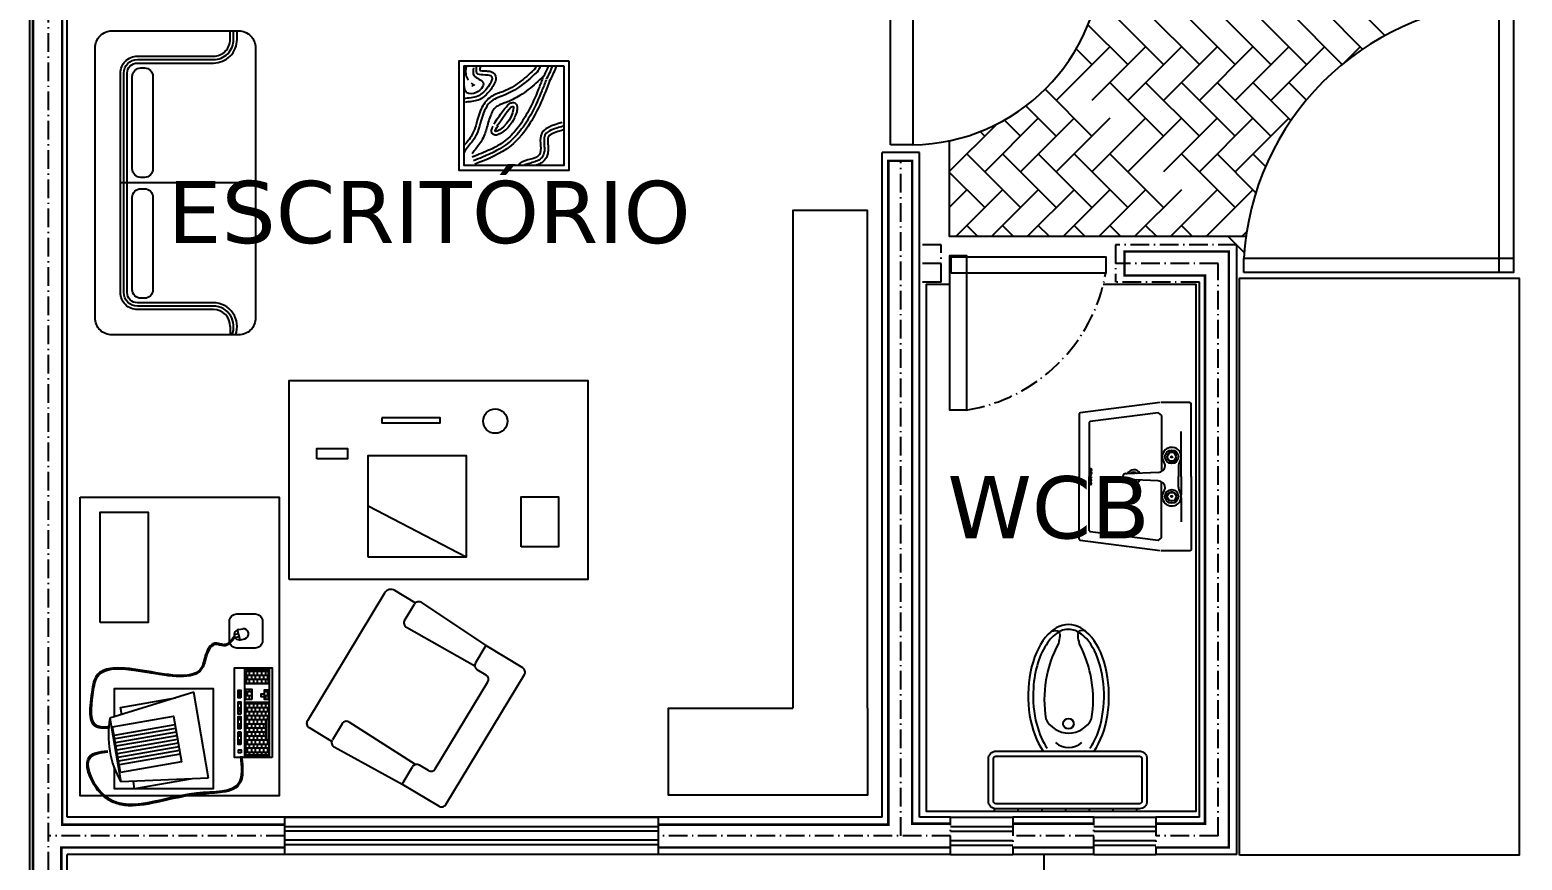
# Model space of a CAD drawing. Extents: x 542 to 1148, y 253 to 753.
# Drawn here: x 912.5 to 1032.5, y 451 to 517.8 of the extents above; entities that cross this region are included whole.
import ezdxf

# ---------------------------------------------------------------- set-up
doc = ezdxf.new("R2010")
doc.units = 0
doc.header["$LTSCALE"] = 0.125
doc.linetypes.add('ACAD_ISO10W100', pattern=[18.5, 12, -3, 0.5, -3])
doc.layers.get('0').update_dxf_attribs({"linetype": 'CONTINUOUS'})
doc.layers.add('EJES', color=2, linetype='CONTINUOUS')
doc.styles.add('TIT3', font='verdana.ttf', dxfattribs={"height": 1})

msp = doc.modelspace()

# ---------------------------------------------------------------- linework, layer by layer
at = {"linetype": 'Continuous'}
for p, q in [((912.54, 350), (912.54, 753)), ((915.54, 454.5), (915.54, 530)), ((1003.64, 514.97), (999.33, 519.28)), ((1006.52, 514.97), (1002.2, 519.28)), ((1009.39, 514.97), (1005.08, 519.28)), ((1012.26, 514.97), (1007.95, 519.28)), ((1015.14, 514.97), (1010.83, 519.28)), ((1018, 514.98), (1013.7, 519.28)), ((1019.64, 516.22), (1016.57, 519.28)), ((1021.43, 517.3), (1019.45, 519.28)), ((1000.77, 514.97), (997.57, 518.17)), ((999.33, 516.41), (995.02, 512.1)), ((997.89, 514.97), (996.63, 516.24)), ((1002.2, 516.41), (997.89, 512.1)), ((1005.08, 516.41), (1000.77, 512.1)), ((1007.95, 516.41), (1003.64, 512.1)), ((1010.83, 516.41), (1006.52, 512.1)), ((1013.7, 516.41), (1009.39, 512.1)), ((1016.57, 516.41), (1012.26, 512.1)), ((1019.45, 516.41), (1018.13, 515.09)), ((1003.64, 509.23), (999.33, 513.54)), ((1006.52, 509.23), (1002.2, 513.54)), ((1009.39, 509.23), (1005.08, 513.54)), ((1012.26, 509.23), (1007.95, 513.54)), ((1013.88, 510.48), (1010.83, 513.54)), ((1015.12, 512.12), (1013.7, 513.54)), ((997.89, 509.23), (994.13, 512.99)), ((995.02, 509.23), (992.59, 511.65)), ((990.22, 510.17), (986.42, 506.37)), ((993.58, 510.66), (989.27, 506.35)), ((992.15, 509.23), (990.86, 510.51)), ((996.46, 510.66), (992.15, 506.35)), ((999.33, 510.66), (995.02, 506.35)), ((1002.2, 510.66), (997.89, 506.35)), ((1005.08, 510.66), (1000.77, 506.35)), ((1007.95, 510.66), (1003.64, 506.35)), ((1010.83, 510.66), (1006.52, 506.35)), ((1013.7, 510.66), (1009.39, 506.35)), ((989.27, 509.23), (988.91, 509.59)), ((981.04, 454.5), (981.04, 507.9)), ((984.04, 454.5), (984.04, 507.9)), ((992.15, 503.48), (987.84, 507.79)), ((995.02, 503.48), (990.71, 507.79)), ((997.89, 503.48), (993.58, 507.79)), ((1000.77, 503.48), (996.46, 507.79)), ((1003.64, 503.48), (999.33, 507.79)), ((1009.39, 503.48), (1005.08, 507.79)), ((1011.06, 504.68), (1007.95, 507.79)), ((1011.84, 506.78), (1010.83, 507.79)), ((989.27, 503.48), (986.42, 506.34)), ((930.68, 505.47), (919.82, 505.47)), ((987.84, 504.92), (986.42, 503.49)), ((990.71, 504.92), (986.97, 501.18)), ((993.58, 504.92), (989.85, 501.18)), ((996.46, 504.92), (992.72, 501.18)), ((999.33, 504.92), (995.6, 501.18)), ((1002.2, 504.92), (998.47, 501.18)), ((1005.08, 504.92), (1001.34, 501.18)), ((1007.95, 504.92), (1004.22, 501.18)), ((1010.83, 504.92), (1007.09, 501.18)), ((988.7, 501.18), (987.84, 502.04)), ((991.57, 501.18), (990.71, 502.04)), ((994.45, 501.18), (993.58, 502.04)), ((997.32, 501.18), (996.46, 502.04)), ((1000.19, 501.18), (999.33, 502.04)), ((1003.07, 501.18), (1002.2, 502.04)), ((1005.94, 501.18), (1005.08, 502.04)), ((1010.32, 501.54), (1009.96, 501.18)), ((1010.13, 499.87), (1008.81, 501.18)), ((1009.54, 451.5), (1009.54, 500.5)), ((1006.54, 454.5), (1006.54, 497.5)), ((928.64, 493.93), (928.64, 493.25)), ((1003.22, 487), (1003.49, 486.78)), ((1004.27, 483.45), (1004.33, 483.45)), ((1004.3, 483.43), (1004.3, 483.47)), ((1003.22, 482.2), (1000.71, 482.09)), ((1004.84, 482.71), (1004.84, 481.86)), ((1003.22, 481.52), (1000.71, 481.63)), ((1004.84, 481.01), (1004.84, 481.86)), ((1004.27, 480.27), (1004.33, 480.27)), ((1004.3, 480.29), (1004.3, 480.24)), ((947.59, 475.4), (939.73, 479.48)), ((1003.22, 476.72), (1003.49, 476.94)), ((942.66, 470.31), (943.45, 471.62)), ((944.02, 471.74), (949.19, 468.28)), ((928.96, 469.17), (929.31, 469.26)), ((929.03, 468.94), (929.36, 469.02)), ((929.43, 468.75), (929.23, 469.55)), ((929.31, 469.57), (929.66, 469.63)), ((948.31, 466.62), (942.8, 469.75)), ((929.48, 468.76), (929.82, 468.84)), ((949.19, 468.28), (948.36, 466.9)), ((931.69, 466.21), (929.94, 466.21)), ((931.69, 465.88), (929.94, 465.88)), ((931.69, 465.56), (929.94, 465.56)), ((930.01, 466.25), (930.01, 466.21)), ((930.01, 465.88), (930.01, 465.56)), ((930.17, 466.21), (930.17, 465.88)), ((930.17, 465.56), (930.17, 465.23)), ((930.34, 466.25), (930.34, 466.21)), ((930.34, 465.88), (930.34, 465.56)), ((930.5, 466.21), (930.5, 465.88)), ((930.5, 465.56), (930.5, 465.23)), ((930.66, 466.25), (930.66, 466.21)), ((930.66, 465.88), (930.66, 465.56)), ((930.82, 466.21), (930.82, 465.88)), ((930.82, 465.56), (930.82, 465.23)), ((930.99, 466.25), (930.99, 466.21)), ((930.99, 465.88), (930.99, 465.56)), ((931.15, 466.21), (931.15, 465.88)), ((931.15, 465.56), (931.15, 465.23)), ((931.31, 466.25), (931.31, 466.21)), ((931.31, 465.88), (931.31, 465.56)), ((931.48, 466.21), (931.48, 465.88)), ((931.48, 465.56), (931.48, 465.23)), ((931.64, 466.25), (931.64, 466.21)), ((931.64, 465.88), (931.64, 465.56)), ((945.12, 458.38), (949.35, 465.36)), ((949.22, 465.91), (948.49, 466.35)), ((925.71, 464.53), (918.97, 462.44)), ((929.5, 464.58), (929.28, 464.58)), ((929.5, 464.26), (929.28, 464.26)), ((929.36, 464.58), (929.36, 464.26)), ((930.38, 464.58), (929.89, 464.58)), ((930.38, 464.26), (929.89, 464.26)), ((931.69, 465.23), (929.94, 465.23)), ((930.01, 465.23), (930.01, 465.2)), ((930.01, 464.58), (930.01, 464.26)), ((930.17, 464.77), (930.17, 464.58)), ((930.17, 464.26), (930.17, 463.96)), ((930.34, 465.23), (930.34, 465.2)), ((930.34, 464.58), (930.34, 464.26)), ((930.66, 465.23), (930.66, 465.2)), ((930.99, 465.23), (930.99, 465.2)), ((931.31, 465.23), (931.31, 465.2)), ((931.69, 464.58), (931.4, 464.58)), ((931.69, 464.26), (931.4, 464.26)), ((931.48, 464.72), (931.48, 464.58)), ((931.48, 464.26), (931.48, 463.94)), ((931.64, 465.23), (931.64, 465.2)), ((931.64, 464.58), (931.64, 464.26)), ((929.5, 463.61), (929.28, 463.61)), ((929.5, 463.28), (929.28, 463.28)), ((929.5, 462.96), (929.28, 462.96)), ((929.36, 463.77), (929.36, 463.61)), ((929.36, 463.28), (929.36, 462.96)), ((931.74, 463.61), (929.91, 463.61)), ((931.74, 463.28), (929.91, 463.28)), ((931.74, 462.96), (929.91, 462.96)), ((930.01, 463.75), (930.01, 463.61)), ((930.01, 463.28), (930.01, 462.96)), ((930.17, 463.61), (930.17, 463.28)), ((930.17, 462.96), (930.17, 462.63)), ((930.34, 463.75), (930.34, 463.61)), ((930.34, 463.28), (930.34, 462.96)), ((930.5, 463.61), (930.5, 463.28)), ((930.5, 462.96), (930.5, 462.63)), ((930.66, 463.75), (930.66, 463.61)), ((930.66, 463.28), (930.66, 462.96)), ((930.82, 463.61), (930.82, 463.28)), ((930.82, 462.96), (930.82, 462.63)), ((930.99, 463.75), (930.99, 463.61)), ((930.99, 463.28), (930.99, 462.96)), ((931.15, 463.61), (931.15, 463.28)), ((931.15, 462.96), (931.15, 462.63)), ((931.31, 463.75), (931.31, 463.61)), ((931.31, 463.28), (931.31, 462.96)), ((931.48, 463.61), (931.48, 463.28)), ((931.48, 462.96), (931.48, 462.63)), ((931.64, 463.75), (931.64, 463.61)), ((931.64, 463.28), (931.64, 462.96)), ((924.2, 461.92), (919.31, 461.07)), ((929.5, 462.31), (929.28, 462.31)), ((929.5, 461.98), (929.28, 461.98)), ((929.36, 462.58), (929.36, 462.31)), ((929.36, 461.98), (929.36, 461.66)), ((931.74, 462.63), (929.91, 462.63)), ((931.52, 462.31), (929.91, 462.31)), ((931.52, 461.98), (929.91, 461.98)), ((930.01, 462.63), (930.01, 462.31)), ((930.01, 461.98), (930.01, 461.66)), ((930.17, 462.31), (930.17, 461.98)), ((930.34, 462.63), (930.34, 462.31)), ((930.34, 461.98), (930.34, 461.66)), ((930.5, 462.31), (930.5, 461.98)), ((930.66, 462.63), (930.66, 462.31)), ((930.66, 461.98), (930.66, 461.66)), ((930.82, 462.31), (930.82, 461.98)), ((930.99, 462.63), (930.99, 462.31)), ((930.99, 461.98), (930.99, 461.66)), ((931.15, 462.31), (931.15, 461.98)), ((931.31, 462.63), (931.31, 462.31)), ((931.31, 461.98), (931.31, 461.66)), ((931.48, 462.31), (931.48, 461.98)), ((931.64, 462.63), (931.64, 462.36)), ((931.74, 462.31), (931.69, 462.31)), ((931.74, 461.98), (931.69, 461.98)), ((937.64, 462.01), (936.85, 460.7)), ((943.52, 458.72), (938.2, 462.14)), ((924.25, 461.63), (919.36, 460.78)), ((924.3, 461.33), (919.41, 460.48)), ((924.36, 461.04), (919.46, 460.19)), ((924.41, 460.74), (919.51, 459.89)), ((929.5, 461.66), (929.28, 461.66)), ((929.5, 461.33), (929.28, 461.33)), ((929.5, 461.01), (929.28, 461.01)), ((929.5, 460.68), (929.28, 460.68)), ((929.36, 461.33), (929.36, 461.01)), ((929.36, 460.68), (929.36, 460.35)), ((931.52, 461.66), (929.91, 461.66)), ((931.52, 461.33), (929.91, 461.33)), ((931.52, 461.01), (929.91, 461.01)), ((931.74, 460.68), (929.91, 460.68)), ((930.01, 461.33), (930.01, 461.01)), ((930.01, 460.68), (930.01, 460.35)), ((930.17, 461.66), (930.17, 461.33)), ((930.17, 461.01), (930.17, 460.68)), ((930.34, 461.33), (930.34, 461.01)), ((930.34, 460.68), (930.34, 460.35)), ((930.5, 461.66), (930.5, 461.33)), ((930.5, 461.01), (930.5, 460.68)), ((930.66, 461.33), (930.66, 461.01)), ((930.66, 460.68), (930.66, 460.35)), ((930.82, 461.66), (930.82, 461.33)), ((930.82, 461.01), (930.82, 460.68)), ((930.99, 461.33), (930.99, 461.01)), ((930.99, 460.68), (930.99, 460.35)), ((931.15, 461.66), (931.15, 461.33)), ((931.15, 461.01), (931.15, 460.68)), ((931.31, 461.33), (931.31, 461.01)), ((931.31, 460.68), (931.31, 460.35)), ((931.48, 461.66), (931.48, 461.33)), ((931.48, 461.01), (931.48, 460.68)), ((931.64, 460.68), (931.64, 460.35)), ((931.74, 461.66), (931.69, 461.66)), ((931.74, 461.33), (931.69, 461.33)), ((931.74, 461.01), (931.69, 461.01)), ((924.46, 460.44), (919.56, 459.59)), ((924.51, 460.15), (919.61, 459.3)), ((924.56, 459.85), (919.67, 459)), ((924.61, 459.56), (919.72, 458.71)), ((929.5, 460.35), (929.28, 460.35)), ((931.74, 460.35), (929.91, 460.35)), ((931.74, 460.03), (929.91, 460.03)), ((931.74, 459.7), (929.91, 459.7)), ((930.01, 460.03), (930.01, 459.7)), ((930.17, 460.35), (930.17, 460.03)), ((930.17, 459.7), (930.17, 459.47)), ((930.34, 460.03), (930.34, 459.7)), ((930.5, 460.35), (930.5, 460.03)), ((930.5, 459.7), (930.5, 459.47)), ((930.66, 460.03), (930.66, 459.7)), ((930.82, 460.35), (930.82, 460.03)), ((930.82, 459.7), (930.82, 459.47)), ((930.99, 460.03), (930.99, 459.7)), ((931.15, 460.35), (931.15, 460.03)), ((931.15, 459.7), (931.15, 459.47)), ((931.31, 460.03), (931.31, 459.7)), ((931.48, 460.35), (931.48, 460.03)), ((931.48, 459.7), (931.48, 459.47)), ((931.64, 460.03), (931.64, 459.7)), ((937, 460.14), (942.46, 457.16)), ((993.88, 459.8), (993.88, 459.94)), ((942.46, 457.16), (943.3, 458.54)), ((944.57, 458.24), (943.85, 458.68)), ((926.91, 457.63), (919.86, 457.33)), ((981.04, 454.5), (915.54, 454.5)), ((986.53, 454.5), (984.04, 454.5)), ((986.53, 454.5), (991.53, 454.5)), ((990.07, 454.98), (990.07, 455.19)), ((998.03, 454.5), (991.53, 454.5)), ((991.97, 454.98), (991.97, 455.18)), ((993.88, 454.98), (993.88, 455.18)), ((995.78, 454.98), (995.78, 455.18)), ((997.69, 454.98), (997.69, 455.18)), ((998.03, 454.5), (1003.03, 454.5)), ((999.59, 454.98), (999.59, 455.18)), ((1001.5, 454.98), (1001.5, 455.18)), ((1006.54, 454.5), (1003.03, 454.5)), ((963.04, 453.73), (933.04, 453.73)), ((963.04, 453.37), (933.04, 453.37)), ((986.53, 453.75), (991.53, 453.75)), ((986.53, 453.38), (991.53, 453.38)), ((998.03, 453.75), (1003.03, 453.75)), ((998.03, 453.38), (1003.03, 453.38)), ((963.04, 452.64), (933.04, 452.64)), ((963.04, 452.27), (933.04, 452.27)), ((986.53, 452.63), (991.53, 452.63)), ((986.53, 452.25), (991.53, 452.25)), ((998.03, 452.63), (1003.03, 452.63)), ((998.03, 452.25), (1003.03, 452.25)), ((915.54, 353), (915.54, 451.5)), ((986.53, 451.5), (915.54, 451.5)), ((986.53, 451.5), (991.53, 451.5)), ((998.03, 451.5), (991.53, 451.5)), ((994.04, 431.5), (994.04, 451.5)), ((998.03, 451.5), (1003.03, 451.5)), ((1009.54, 451.5), (1003.03, 451.5))]:
    msp.add_line(p, q, dxfattribs=at)
at = {"linetype": 'ACAD_ISO10W100'}
for p, q in [((914.04, 351.5), (914.04, 751.5)), ((982.54, 453), (982.54, 507.24)), ((985.78, 500.5), (984.04, 500.5)), ((1009.54, 500.5), (999.78, 500.5)), ((985.78, 499), (984.04, 499)), ((1008.04, 499), (999.78, 499)), ((1008.04, 453), (1008.04, 499)), ((985.78, 497.5), (984.04, 497.5)), ((1006.54, 497.5), (999.78, 497.5)), ((933.04, 453), (914.04, 453)), ((986.53, 453), (963.04, 453)), ((998.03, 453), (991.53, 453)), ((1008.04, 453), (1003.03, 453)), ((986.53, 451.5), (915.54, 451.5)), ((998.03, 451.5), (991.53, 451.5)), ((1009.54, 451.5), (1003.03, 451.5))]:
    msp.add_line(p, q, dxfattribs=at)
at = {"linetype": 'Continuous', "const_width": 0.2}
for points in [[(1115.18, 361.31), (1115.18, 350.29), (912.8, 350.29), (912.8, 752.51), (1114.97, 752.51), (1114.97, 609.89)], [(915.04, 578.45), (915.04, 532.53), (983.45, 532.53), (983.45, 526.56), (981.63, 526.56), (981.63, 530.51), (915.14, 530.51), (915.14, 528.89), (915.14, 453.9), (933.04, 453.9)], [(963.04, 453.9), (981.53, 453.9), (981.53, 507.24), (983.45, 507.24), (983.45, 453.98), (986.53, 453.98)], [(1003.03, 453.98), (1006.98, 453.98), (1006.98, 498.02), (1000.5, 498.02), (1000.5, 499.95), (1008.89, 499.95), (1008.89, 452.06), (1003.03, 452.06)], [(991.53, 453.98), (998.03, 453.98)], [(933.04, 452.06), (915.07, 452.06), (915.07, 352.58), (1113, 352.58), (1113, 361.19), (1115.02, 361.19)], [(986.53, 452.06), (963.04, 452.06)], [(998.03, 452.06), (991.53, 452.06)]]:
    msp.add_lwpolyline(points, dxfattribs=at)
at = {"linetype": 'Continuous'}
for points in [[(981.71, 508.52), (981.71, 525.47), (983.49, 525.47), (983.49, 508.52)], [(1030.62, 519.94), (1031.76, 519.94), (1031.76, 498.27), (1030.62, 498.27)], [(955.85, 515.27), (955.85, 506.47), (947.05, 506.47), (947.05, 515.27)], [(955.45, 514.87), (955.45, 506.87), (947.45, 506.87), (947.45, 514.87)], [(987.8, 487.21), (986.48, 487.21), (986.48, 499.62), (987.8, 499.62)], [(986.59, 498.22), (986.59, 499.53), (999, 499.53), (999, 498.22)], [(1010.09, 498.27), (1010.09, 499.41), (1031.76, 499.41), (1031.76, 498.27)], [(1009.74, 451.45), (1009.74, 497.82), (1032.21, 497.82), (1032.21, 451.45)], [(933.39, 473.6), (933.39, 489.6), (957.39, 489.6), (957.39, 473.6)], [(940.83, 486.59), (940.83, 486.18), (945.52, 486.18), (945.52, 486.59)], [(935.59, 483.28), (935.59, 484.11), (938.07, 484.11), (938.07, 483.28)], [(939.73, 475.4), (939.73, 483.55), (947.59, 483.55), (947.59, 475.4)], [(1004.69, 483.45), (1004.64, 483.65), (1004.49, 483.79), (1004.3, 483.84), (1004.11, 483.79), (1003.96, 483.65), (1003.91, 483.45), (1003.96, 483.26), (1004.11, 483.11), (1004.3, 483.06), (1004.49, 483.11), (1004.64, 483.26)], [(1004.68, 483.46), (1004.49, 483.79), (1004.11, 483.79), (1003.92, 483.46), (1004.11, 483.13), (1004.49, 483.13)], [(916.58, 480.21), (932.58, 480.21), (932.58, 456.21), (916.58, 456.21)], [(952.01, 476.23), (952.01, 480.23), (955.01, 480.23), (955.01, 476.23)], [(1004.69, 480.27), (1004.64, 480.07), (1004.49, 479.93), (1004.3, 479.88), (1004.11, 479.93), (1003.96, 480.07), (1003.91, 480.27), (1003.96, 480.46), (1004.11, 480.6), (1004.3, 480.66), (1004.49, 480.6), (1004.64, 480.46)], [(1004.68, 480.26), (1004.49, 479.92), (1004.11, 479.92), (1003.92, 480.26), (1004.11, 480.59), (1004.49, 480.59)], [(918.19, 470.13), (918.19, 479), (922.06, 479), (922.06, 470.13)], [(932, 459.3), (928.99, 459.3), (928.99, 466.49), (932, 466.49)], [(931.8, 466.39), (929.8, 466.39), (929.8, 459.39), (931.8, 459.39)], [(931.69, 465.2), (929.94, 465.2), (929.94, 466.25), (931.69, 466.25)], [(929.5, 464.09), (929.28, 464.09), (929.28, 464.69), (929.5, 464.69)], [(930.38, 463.96), (929.89, 463.96), (929.89, 464.77), (930.38, 464.77)], [(931.37, 464.18), (931.13, 464.18), (931.13, 464.4), (931.37, 464.4)], [(931.69, 463.94), (931.4, 463.94), (931.4, 464.72), (931.69, 464.72)], [(929.5, 462.77), (929.28, 462.77), (929.28, 463.77), (929.5, 463.77)], [(931.74, 459.47), (929.91, 459.47), (929.91, 463.75), (931.74, 463.75)], [(919.83, 458.09), (919.19, 461.76), (924.08, 462.62), (924.72, 458.94)], [(929.5, 461.59), (929.28, 461.59), (929.28, 462.58), (929.5, 462.58)], [(931.69, 460.69), (931.52, 460.69), (931.52, 462.36), (931.69, 462.36)], [(929.5, 460.35), (929.28, 460.35), (929.28, 461.34), (929.5, 461.34)], [(929.53, 459.67), (929.31, 459.67), (929.31, 459.91), (929.53, 459.91)], [(933.04, 451.5), (933.04, 454.5), (963.04, 454.5), (963.04, 451.5)]]:
    msp.add_lwpolyline(points, close=True, dxfattribs=at)
for points in [[(929.32, 493.25), (919.14, 493.25, -0.414214), (917.79, 494.61), (917.79, 516.32, -0.414214), (919.14, 517.68), (929.32, 517.68, -0.414214), (930.68, 516.32), (930.68, 494.61, -0.414214)], [(922.43, 514.02), (922.43, 506.59, -0.414214), (921.75, 505.91), (921.45, 505.91, -0.414214), (920.77, 506.59), (920.77, 514.02, -0.414214), (921.45, 514.7), (921.75, 514.7, -0.414214)], [(922.43, 504.31), (922.43, 496.88, -0.414214), (921.75, 496.2), (921.45, 496.2, -0.414214), (920.77, 496.88), (920.77, 504.31, -0.414214), (921.45, 504.99), (921.75, 504.99, -0.414214)], [(928.58, 468.69), (928.58, 470.23, -0.414214), (929.18, 470.83), (930.64, 470.83, -0.414214), (931.24, 470.23), (931.24, 468.69, -0.414214), (930.64, 468.09), (929.18, 468.09, -0.414214)], [(1002.31, 459.2), (1002.31, 455.78, -0.414214), (1001.71, 455.18), (990.17, 455.18, -0.414214), (989.57, 455.78), (989.57, 459.2, -0.414214), (990.17, 459.8), (1001.71, 459.8, -0.414214)], [(1001.91, 459.2), (1001.91, 455.78, -0.414214), (1001.71, 455.58), (990.17, 455.58, -0.414214), (989.97, 455.78), (989.97, 459.2, -0.414214), (990.17, 459.4), (1001.71, 459.4, -0.414214)]]:
    msp.add_lwpolyline(points, format="xyb", close=True, dxfattribs=at)
for points in [[(927.29, 495.29), (921.18, 495.29, -0.414214), (919.82, 496.65), (919.82, 514.29, -0.414214), (921.18, 515.65), (927.29, 515.65, 0.414214), (928.64, 517), (928.64, 517.68)], [(927.29, 495.56), (921.18, 495.56, -0.414214), (920.09, 496.65), (920.09, 514.29, -0.414214), (921.18, 515.37), (927.29, 515.37, 0.414214), (928.91, 517), (928.91, 517.68)], [(927.29, 495.83), (921.18, 495.83, -0.414214), (920.36, 496.65), (920.36, 514.29, -0.414214), (921.18, 515.1), (927.29, 515.1, 0.414214), (929.19, 517), (929.19, 517.68)], [(943.51, 471.72), (941.88, 472.71, 0.414214), (941.05, 472.51), (934.84, 462.24, 0.414214), (934.98, 461.69), (936.78, 460.6)], [(942.46, 457.16), (945.42, 455.37, 0.414214), (945.96, 455.51), (952.28, 465.95, 0.414214), (952.15, 466.5), (949.19, 468.28)]]:
    msp.add_lwpolyline(points, format="xyb", dxfattribs=at)
for points in [[(986.42, 508.84), (986.42, 501.18), (1010.27, 501.18)], [(984.04, 507.9), (981.04, 507.9)], [(979.85, 463.26), (979.85, 503.26), (973.85, 503.26), (973.85, 463.26)], [(986.48, 497.31), (984.57, 497.31), (984.57, 454.98), (1006.26, 454.98), (1006.26, 497.31), (998.8, 497.31)], [(1003.38, 487.83), (996.95, 487), (996.86, 486.89), (996.86, 481.86)], [(1003.22, 487), (997.75, 486.29), (997.66, 486.18), (997.66, 481.86)], [(1005.86, 481.86), (1005.86, 487.73), (1005.76, 487.83), (1003.44, 487.83)], [(1003.49, 486.78), (1003.49, 482.27)], [(1005.06, 483.57), (1005.06, 485.49)], [(1005.06, 481.86), (1005.06, 483.33)], [(1003.38, 475.89), (996.95, 476.72), (996.86, 476.83), (996.86, 481.86)], [(1003.22, 476.72), (997.75, 477.42), (997.66, 477.54), (997.66, 481.86)], [(1005.86, 481.86), (1005.86, 475.99), (1005.76, 475.89), (1003.44, 475.89)], [(1003.49, 476.94), (1003.49, 481.44)], [(1005.06, 481.86), (1005.06, 480.39)], [(1005.06, 480.15), (1005.06, 478.23)], [(919.31, 458.51), (919.31, 456.81), (927.31, 456.81), (927.31, 464.81), (919.31, 464.81), (919.31, 462.55)], [(926.91, 457.63), (925.71, 464.53)], [(919.93, 462.74), (919.83, 463.31), (924.25, 464.08)], [(979.85, 463.26), (979.85, 456.26), (963.85, 456.26), (963.85, 463.26), (973.85, 463.26)], [(918.97, 462.44), (919.86, 457.33)], [(925.58, 457.58), (920.96, 456.78), (920.86, 457.37)]]:
    msp.add_lwpolyline(points, dxfattribs=at)
at = {"linetype": 'ACAD_ISO10W100'}
for points in [[(985.78, 497.5), (985.78, 500.5)], [(999.78, 500.5), (999.78, 497.5)], [(986.53, 451.5), (986.53, 454.5)], [(991.53, 454.5), (991.53, 451.5)], [(998.03, 451.5), (998.03, 454.5)], [(1003.03, 454.5), (1003.03, 451.5)]]:
    msp.add_lwpolyline(points, dxfattribs=at)
at = {"linetype": 'Continuous'}
for centre, radius in [((949.94, 486.32), 0.977), ((1004.3, 483.45), 0.545), ((1004.3, 483.45), 0.0576), ((1004.3, 480.27), 0.545), ((1004.3, 480.27), 0.0576), ((996, 462.01), 0.425)]:
    msp.add_circle(centre, radius, dxfattribs=at)
for centre, radius, start, end in [((983.27, 523.94), 15.42, 270.8252, 359.4842), ((1031.89, 498.14), 21.83, 93.321, 176.679), ((927.29, 493.93), 1.9, 339.0752, 90), ((927.29, 493.93), 1.63, 335.3757, 90), ((927.29, 493.93), 1.36, 0, 90), ((1004.3, 483.45), 0.764, 326.9649, 215.6621), ((1000.61, 481.86), 0.242, 66.4685, 181.3176), ((1001.26, 481.86), 0.558, 29.6654, 155.3813), ((1001.26, 481.86), 0.358, 47.8374, 137.2093), ((1003.19, 482.8), 0.6, 272.5234, 353.3), ((1003.19, 482.66), 0.6, 6.7, 35.6621), ((1005.44, 482.71), 0.6, 146.9649, 180), ((1000.61, 481.85), 0.242, 178.6824, 293.5315), ((1001.26, 481.86), 0.558, 203.9021, 331.0511), ((1001.26, 481.86), 0.358, 221.3902, 313.5631), ((1003.19, 480.92), 0.6, 6.7, 87.4766), ((1003.19, 481.06), 0.6, 324.3379, 353.3), ((1005.44, 481.01), 0.6, 180, 213.0351), ((1004.3, 480.27), 0.764, 144.3379, 33.0351), ((943.8, 471.41), 0.4, 56.241, 148.8205), ((943, 470.1), 0.4, 148.8205, 240.3813), ((929.38, 469.16), 0.415, 99.0044, 283.6432), ((929.72, 469.23), 0.401, 283.6432, 99.0044), ((1003.54, 463.95), 9.48, 151.7129, 189.4727), ((988.51, 463.95), 9.48, 350.5273, 28.2871), ((948.7, 466.69), 0.4, 148.8205, 238.8205), ((949.01, 465.57), 0.4, 328.8205, 58.8205), ((926.5, 461.12), 7.65, 170.0147, 209.69), ((937.98, 461.8), 0.4, 57.2596, 148.8205), ((996.02, 463.32), 2.06, 206.8636, 333.1364), ((937.19, 460.49), 0.4, 148.8205, 241.3999), ((996.01, 461.72), 1.62, 229.0424, 310.9576), ((943.64, 458.34), 0.4, 58.8205, 148.8205), ((944.78, 458.58), 0.4, 238.8205, 328.8205)]:
    msp.add_arc(centre, radius, start, end, dxfattribs=at)
at = {"linetype": 'ACAD_ISO10W100'}
msp.add_arc((985.69, 500.56), 13.51, 278.9562, 350.0228, dxfattribs=at)
at = {"linetype": 'Continuous'}
for centre in [(997.8, 482.41), (997.8, 482.14)]:
    msp.add_ellipse(centre, major_axis=(0, -0.102), ratio=0.50001, dxfattribs=at)
for centre, major_axis, ratio, start_param, end_param in [((997.8, 481.86), (0, -0.102), 0.50001, 1.582131, 4.701054), ((996.01, 464.25), (0, 5.73), 0.567061, 3.823092, 8.743278)]:
    msp.add_ellipse(centre, major_axis=major_axis, ratio=ratio, start_param=start_param, end_param=end_param, dxfattribs=at)
at = {"linetype": 'Continuous', "extrusion": (0, 0, -1)}
msp.add_ellipse((997.8, 481.86), major_axis=(0, 0.102), ratio=0.50001, start_param=1.582131, end_param=4.701054, dxfattribs=at)
for centre in [(997.8, 481.58), (997.8, 481.31)]:
    msp.add_ellipse(centre, major_axis=(0, 0.102), ratio=0.50001, dxfattribs=at)
at = {"linetype": 'Continuous'}
for points, knots in [([(948.44, 514.86), (948.4, 514.65), (948.27, 513.98), (950.38, 514.5), (948.86, 512.34), (948.11, 512.32), (947.52, 512.24), (947.45, 512.22)], [0, 0, 0, 0, 0.54612, 1.701678, 3.401399, 4.561535, 4.751354, 4.751354, 4.751354, 4.751354]), ([(953.18, 514.67), (952.99, 514.5), (952.8, 514.32), (952.23, 513.81), (951.84, 513.5), (951.22, 513.1), (951, 512.98), (950.63, 512.82), (950.49, 512.77), (950.19, 512.67), (950.04, 512.61), (949.75, 512.48), (949.62, 512.4), (949.34, 512.2), (949.21, 512.05), (948.98, 511.74), (948.89, 511.58), (948.7, 511.18), (948.62, 510.95), (948.46, 510.41), (948.4, 510.13), (948.2, 509.57), (948.07, 509.29), (947.75, 508.85), (947.65, 508.73), (947.51, 508.56), (947.48, 508.52), (947.45, 508.47)], [0, 0, 0, 0, 0.76491, 0.76491, 2.29473, 2.29473, 3.098659, 3.098659, 3.562828, 3.562828, 4.026997, 4.026997, 4.419351, 4.419351, 4.913225, 4.913225, 5.407099, 5.407099, 6.074831, 6.074831, 7.084592, 7.084592, 8.094352, 8.094352, 8.449872, 8.449872, 8.55953, 8.55953, 8.55953, 8.55953]), ([(948.7, 514.5), (948.73, 514.49), (948.78, 514.48), (948.92, 514.47), (949, 514.47), (949.18, 514.46), (949.28, 514.46), (949.47, 514.44), (949.55, 514.43), (949.71, 514.37), (949.78, 514.33), (949.9, 514.2), (949.94, 514.13), (949.98, 513.98), (949.99, 513.91), (949.98, 513.78), (949.97, 513.71), (949.91, 513.5), (949.83, 513.35), (949.66, 513.07), (949.55, 512.92), (949.28, 512.62), (949.12, 512.46), (948.78, 512.21), (948.61, 512.13), (948.27, 512.04), (948.11, 512.01), (947.87, 511.98), (947.8, 511.98), (947.67, 511.96), (947.6, 511.95), (947.56, 511.94), (947.56, 511.94), (947.55, 511.93)], [0.786614, 0.786614, 0.786614, 0.786614, 0.998466, 0.998466, 1.210319, 1.210319, 1.449707, 1.449707, 1.639337, 1.639337, 1.786974, 1.786974, 1.934611, 1.934611, 2.082247, 2.082247, 2.229884, 2.229884, 2.586152, 2.586152, 2.942421, 2.942421, 3.419511, 3.419511, 3.896601, 3.896601, 4.373691, 4.373691, 4.547869, 4.547869, 4.712731, 4.712731, 4.751354, 4.751354, 4.751354, 4.751354]), ([(947.59, 514.78), (947.57, 514.68), (947.56, 514.55), (947.56, 514.3), (947.57, 514.18), (947.63, 513.97), (947.66, 513.9), (947.72, 513.79), (947.74, 513.76), (947.76, 513.74)], [0, 0, 0, 0, 0.2790269, 0.2790269, 0.4744966, 0.4744966, 0.5829652, 0.5829652, 0.6239952, 0.6239952, 0.6239952, 0.6239952]), ([(948.74, 514.81), (948.72, 514.71), (948.7, 514.61), (948.69, 514.53), (948.69, 514.51), (948.7, 514.5)], [0, 0, 0, 0, 0.2544649, 0.2544649, 0.3412333, 0.3412333, 0.3412333, 0.3412333]), ([(953.14, 514.64), (953.17, 514.69), (953.19, 514.74), (953.23, 514.82), (953.24, 514.84), (953.26, 514.87)], [0.3308598, 0.3308598, 0.3308598, 0.3308598, 0.5343106, 0.5343106, 0.6426825, 0.6426825, 0.6426825, 0.6426825]), ([(953.37, 514.43), (953.41, 514.51), (953.46, 514.6), (953.53, 514.74), (953.56, 514.81), (953.58, 514.87)], [0.2411688, 0.2411688, 0.2411688, 0.2411688, 0.5540925, 0.5540925, 0.8233359, 0.8233359, 0.8233359, 0.8233359]), ([(953.78, 513.93), (953.87, 514.1), (953.96, 514.26), (954.11, 514.57), (954.18, 514.72), (954.23, 514.87)], [0, 0, 0, 0, 0.564589, 0.564589, 1.127373, 1.127373, 1.127373, 1.127373]), ([(954.05, 513.79), (954.14, 513.96), (954.23, 514.12), (954.4, 514.48), (954.48, 514.67), (954.55, 514.87)], [0, 0, 0, 0, 0.559598, 0.559598, 1.24351, 1.24351, 1.24351, 1.24351]), ([(954.31, 513.65), (954.51, 514.01), (954.72, 514.41), (954.85, 514.83), (954.86, 514.87)], [0, 0, 0, 0, 1.21414, 1.33839, 1.33839, 1.33839, 1.33839]), ([(953.38, 514.45), (952.57, 513.7), (951.47, 512.68), (949.44, 512.16), (948.7, 510.46), (948.6, 509.29), (947.55, 508.15), (947.45, 507.91)], [0, 0, 0, 0, 3.250016, 4.459142, 5.970312, 8.140017, 8.942297, 8.942297, 8.942297, 8.942297]), ([(948, 513.5), (948.08, 513.43), (948.17, 513.38), (948.24, 513.34), (948.25, 513.34), (948.25, 513.33)], [0.7893448, 0.7893448, 0.7893448, 0.7893448, 0.979845, 0.979845, 0.9915819, 0.9915819, 0.9915819, 0.9915819]), ([(948.25, 513.33), (948.2, 513.3), (948.15, 513.27), (948.09, 513.25), (948.08, 513.24), (948.07, 513.24)], [2.3514599, 2.3514599, 2.3514599, 2.3514599, 2.6113454, 2.6113454, 2.6906236, 2.6906236, 2.6906236, 2.6906236]), ([(953.79, 514.01), (953.6, 513.84), (953.41, 513.66), (952.81, 513.13), (952.39, 512.78), (951.74, 512.37), (951.55, 512.26), (951.21, 512.09), (951.07, 512.03), (950.79, 511.92), (950.65, 511.87), (950.4, 511.78), (950.29, 511.74), (950.14, 511.66), (950.08, 511.63), (950, 511.56), (949.96, 511.53), (949.88, 511.45), (949.84, 511.4), (949.73, 511.24), (949.66, 511.11), (949.53, 510.81), (949.47, 510.64), (949.37, 510.3), (949.32, 510.13), (949.19, 509.64), (949.08, 509.32), (948.82, 508.82), (948.73, 508.67), (948.43, 508.25), (948.2, 507.98), (948.08, 507.81)], [0, 0, 0, 0, 0.762111, 0.762111, 2.286334, 2.286334, 2.882435, 2.882435, 3.286299, 3.286299, 3.690162, 3.690162, 4.116302, 4.116302, 4.412191, 4.412191, 4.678958, 4.678958, 4.945725, 4.945725, 5.47926, 5.47926, 6.08184, 6.08184, 6.684421, 6.684421, 7.635692, 7.635692, 8.028714, 8.028714, 8.70092, 8.70092, 8.70092, 8.70092]), ([(953.75, 513.87), (953.64, 513.57), (953.52, 513.27), (953.16, 512.37), (952.9, 511.8), (952.38, 510.81), (952.12, 510.38), (951.53, 509.6), (951.21, 509.24), (950.5, 508.66), (950.11, 508.42), (949.25, 508), (948.78, 507.81), (948.23, 507.59), (948.16, 507.56), (948.09, 507.53)], [0, 0, 0, 0, 0.975435, 0.975435, 2.926306, 2.926306, 4.4941, 4.4941, 6.061893, 6.061893, 7.596178, 7.596178, 9.130462, 9.130462, 9.355042, 9.355042, 9.355042, 9.355042]), ([(954.03, 513.76), (953.92, 513.46), (953.8, 513.15), (953.43, 512.26), (953.18, 511.67), (952.64, 510.65), (952.37, 510.21), (951.75, 509.39), (951.4, 509.01), (950.42, 508.21), (949.69, 507.86), (948.69, 507.44), (948.44, 507.35), (948.2, 507.25)], [0, 0, 0, 0, 0.974895, 0.974895, 2.924684, 2.924684, 4.506409, 4.506409, 6.088133, 6.088133, 8.585753, 8.585753, 9.355042, 9.355042, 9.355042, 9.355042]), ([(949.83, 510.21), (949.95, 510.39), (950.07, 510.57), (950.43, 511.07), (950.65, 511.37), (950.88, 511.64), (950.92, 511.69), (951, 511.76), (951.03, 511.8), (951.1, 511.85), (951.14, 511.87), (951.21, 511.9), (951.26, 511.92), (951.37, 511.93), (951.44, 511.92), (951.56, 511.86), (951.6, 511.82), (951.66, 511.74), (951.67, 511.71), (951.7, 511.61), (951.71, 511.56), (951.71, 511.46), (951.7, 511.41), (951.68, 511.25), (951.65, 511.13), (951.56, 510.87), (951.5, 510.73), (951.28, 510.28), (951.06, 509.97), (950.7, 509.65), (950.63, 509.6), (950.48, 509.49), (950.39, 509.44), (950.26, 509.38), (950.22, 509.36), (950.15, 509.33), (950.12, 509.32), (950.05, 509.31), (950.02, 509.3), (949.95, 509.3), (949.91, 509.31), (949.83, 509.33), (949.78, 509.35), (949.7, 509.42), (949.67, 509.47), (949.64, 509.56), (949.63, 509.6), (949.63, 509.67), (949.63, 509.69), (949.65, 509.77), (949.66, 509.81), (949.7, 509.88), (949.71, 509.91), (949.75, 509.97), (949.76, 510), (949.78, 510.02)], [0, 0, 0, 0, 0.42167, 0.42167, 1.265009, 1.265009, 1.471383, 1.471383, 1.639401, 1.639401, 1.772588, 1.772588, 1.87925, 1.87925, 1.985912, 1.985912, 2.072829, 2.072829, 2.159746, 2.159746, 2.322842, 2.322842, 2.485939, 2.485939, 2.845723, 2.845723, 3.205508, 3.205508, 3.958441, 3.958441, 4.120954, 4.120954, 4.308911, 4.308911, 4.397066, 4.397066, 4.464657, 4.464657, 4.517524, 4.517524, 4.559532, 4.559532, 4.59411, 4.59411, 4.628688, 4.628688, 4.663267, 4.663267, 4.697845, 4.697845, 4.779568, 4.779568, 4.86129, 4.86129, 4.922075, 4.922075, 4.922075, 4.922075]), ([(955.32, 510.31), (954.53, 510.09), (953.16, 509.71), (953.98, 507.32), (952.28, 507.39), (951.83, 506.93), (951.78, 506.87)], [0, 0, 0, 0, 2.036851, 3.542518, 5.229224, 5.474476, 5.474476, 5.474476, 5.474476]), ([(955.4, 510.02), (955.23, 509.97), (955.05, 509.92), (954.65, 509.8), (954.44, 509.72), (954.15, 509.55), (954.05, 509.47), (953.94, 509.33), (953.91, 509.27), (953.87, 509.13), (953.86, 509.06), (953.86, 508.88), (953.86, 508.78), (953.88, 508.51), (953.89, 508.33), (953.89, 508.02), (953.87, 507.88), (953.8, 507.68), (953.76, 507.6), (953.66, 507.47), (953.6, 507.41), (953.41, 507.27), (953.27, 507.21), (952.98, 507.11), (952.83, 507.07), (952.56, 506.99), (952.43, 506.95), (952.3, 506.9), (952.27, 506.88), (952.24, 506.87)], [0, 0, 0, 0, 0.458776, 0.458776, 1.113564, 1.113564, 1.639606, 1.639606, 2.001268, 2.001268, 2.303556, 2.303556, 2.605843, 2.605843, 3.06599, 3.06599, 3.398008, 3.398008, 3.582396, 3.582396, 3.766784, 3.766784, 4.161396, 4.161396, 4.556009, 4.556009, 4.948858, 4.948858, 5.05741, 5.05741, 5.05741, 5.05741]), ([(955.48, 509.73), (955.31, 509.68), (955.13, 509.64), (954.78, 509.52), (954.6, 509.46), (954.37, 509.33), (954.29, 509.28), (954.21, 509.2), (954.2, 509.17), (954.18, 509.12), (954.17, 509.1), (954.16, 509.03), (954.16, 508.98), (954.16, 508.8), (954.17, 508.64), (954.19, 508.3), (954.2, 508.11), (954.15, 507.8), (954.13, 507.7), (954.04, 507.49), (953.98, 507.38), (953.83, 507.21), (953.75, 507.14), (953.58, 507.03), (953.5, 506.99), (953.35, 506.92), (953.27, 506.89), (953.2, 506.87)], [0, 0, 0, 0, 0.458146, 0.458146, 1.042605, 1.042605, 1.514219, 1.514219, 1.906997, 1.906997, 2.137186, 2.137186, 2.367375, 2.367375, 2.803201, 2.803201, 3.239026, 3.239026, 3.43596, 3.43596, 3.623041, 3.623041, 3.810122, 3.810122, 3.997204, 3.997204, 4.173052, 4.173052, 4.173052, 4.173052]), ([(928.95, 469.01), (928.83, 468.85), (928.71, 468.7), (928.48, 468.48), (928.38, 468.41), (928.19, 468.35), (928.11, 468.35), (927.92, 468.39), (927.81, 468.42), (927.6, 468.47), (927.5, 468.49), (927.3, 468.45), (927.21, 468.4), (926.97, 468.21), (926.84, 468), (926.66, 467.58), (926.6, 467.37), (926.5, 466.98), (926.46, 466.8), (926.3, 466.39), (926.12, 466.22), (925.63, 465.97), (925.31, 465.91), (924.2, 465.85), (923.26, 466), (921.35, 466.33), (920.38, 466.5), (919.07, 466.48), (918.63, 466.41), (918.09, 466.09), (917.92, 465.93), (917.69, 465.5), (917.63, 465.25), (917.53, 464.68), (917.49, 464.35), (917.4, 463.66), (917.36, 463.3), (917.37, 462.7), (917.39, 462.46), (917.54, 462.06), (917.64, 461.9), (917.97, 461.71), (918.18, 461.67), (918.56, 461.66), (918.74, 461.67), (918.92, 461.68)], [0, 0, 0, 0, 0.251026, 0.251026, 0.474088, 0.474088, 0.633678, 0.633678, 0.793268, 0.793268, 0.928719, 0.928719, 1.06417, 1.06417, 1.351378, 1.351378, 1.638586, 1.638586, 1.925794, 1.925794, 2.462934, 2.462934, 3.000074, 3.000074, 4.10135, 4.10135, 5.202626, 5.202626, 5.881052, 5.881052, 6.280251, 6.280251, 6.67945, 6.67945, 7.104926, 7.104926, 7.530403, 7.530403, 7.875931, 7.875931, 8.177496, 8.177496, 8.479062, 8.479062, 8.714606, 8.714606, 8.714606, 8.714606]), ([(997.73, 460.03), (997.97, 460.37), (998.19, 460.79), (998.67, 462.09), (998.84, 463.09), (998.88, 465.1), (998.73, 466.12), (998.17, 467.84), (997.76, 468.55), (996.97, 469.31), (996.62, 469.49), (995.96, 469.62), (995.62, 469.58), (994.95, 469.23), (994.61, 468.92), (994.01, 468.07), (993.74, 467.52), (993.35, 466.28), (993.23, 465.58), (993.12, 463.87), (993.21, 462.85), (993.65, 461.19), (993.94, 460.53), (994.29, 460.03)], [3.823092, 3.823092, 3.823092, 3.823092, 4.134565, 4.134565, 4.683686, 4.683686, 5.232807, 5.232807, 5.781928, 5.781928, 6.174041, 6.174041, 6.566154, 6.566154, 6.958267, 6.958267, 7.35038, 7.35038, 7.742493, 7.742493, 8.288235, 8.288235, 8.743278, 8.743278, 8.743278, 8.743278]), ([(994.65, 469.46), (994.88, 469.5), (995.44, 469.54), (995.29, 468.87), (995.19, 468.44)], [0.0717787, 0.0717787, 0.0717787, 0.0717787, 0.3553448, 0.8494053, 0.8494053, 0.8494053, 0.8494053]), ([(997.37, 469.47), (997.15, 469.5), (996.61, 469.53), (996.76, 468.87), (996.86, 468.44)], [0.0836314, 0.0836314, 0.0836314, 0.0836314, 0.3553448, 0.8494053, 0.8494053, 0.8494053, 0.8494053]), ([(929.57, 459.41), (929.59, 459.12), (929.62, 458.83), (929.65, 458.08), (929.63, 457.65), (929.36, 457.06), (929.16, 456.88), (928.66, 456.62), (928.36, 456.55), (927.49, 456.42), (926.86, 456.4), (925.25, 456.26), (924.29, 456.04), (922.46, 455.63), (921.59, 455.43), (920.37, 455.41), (919.98, 455.45), (919.27, 455.65), (918.96, 455.8), (918.35, 456.25), (918.05, 456.56), (917.52, 457.36), (917.3, 457.83), (917.13, 458.53), (917.11, 458.8), (917.2, 459.18), (917.28, 459.33), (917.52, 459.55), (917.68, 459.62), (918.13, 459.76), (918.47, 459.8), (918.8, 459.84)], [0, 0, 0, 0, 0.374001, 0.374001, 0.999421, 0.999421, 1.466884, 1.466884, 1.934346, 1.934346, 2.69961, 2.69961, 3.922056, 3.922056, 5.144502, 5.144502, 5.765068, 5.765068, 6.313955, 6.313955, 6.902175, 6.902175, 7.490395, 7.490395, 7.860956, 7.860956, 8.121004, 8.121004, 8.381052, 8.381052, 8.809348, 8.809348, 8.809348, 8.809348])]:
    msp.add_open_spline(points, degree=3, knots=knots, dxfattribs=at)
for points in [[(948.18, 514.71), (948.23, 514.1), (948.97, 513.54), (948.23, 512.66), (947.54, 512.83), (947.47, 513.21)], [(954.31, 513.65), (952.75, 510.28), (951.18, 508.44), (948.31, 506.97)], [(950.08, 510.04), (951.38, 511.61), (950.31, 509.74), (949.94, 509.61), (950.18, 510.08)], [(929.03, 468.95), (928.12, 468.26), (927.46, 468.37), (926.77, 467.56), (926.48, 466.59), (917.92, 465.71), (917.58, 464.3), (917.89, 461.87), (918.92, 461.78)], [(929.47, 459.4), (929.33, 457.25), (925.94, 456.42), (918.05, 456.76), (917.43, 459.33), (918.81, 459.74)]]:
    msp.add_spline(points, degree=3, dxfattribs=at)

# ---------------------------------------------------------------- texts
at = {"layer": 'EJES', "linetype": 'Continuous', "ltscale": 0.5, "style": 'TIT3'}
for s, p in [('ESCRITÓRIO', (923.61, 500.63)), ('WCB', (986.27, 476.9))]:
    msp.add_text(s, height=5, dxfattribs=at).set_placement(p)

doc.saveas('drawing.dxf')
